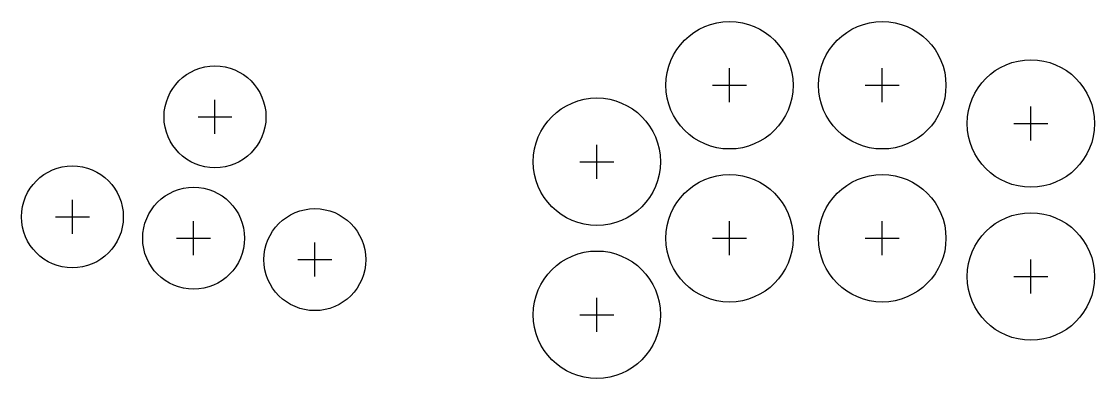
# Model space of a CAD drawing. Header units: millimetres. Extents: x -41 to 212, y -33 to 51.
import ezdxf

# ---------------------------------------------------------------- set-up
doc = ezdxf.new("R2010")
doc.units = ezdxf.units.MM
for name, color, linetype in [('BUTTONS_24', 1, 'Continuous'), ('BUTTONS_30', 5, 'Continuous'), ('REFERENCE', 8, 'Continuous')]:
    doc.layers.add(name, color=color, linetype=linetype)

msp = doc.modelspace()

# ---------------------------------------------------------------- linework, layer by layer
at = {"layer": 'BUTTONS_24'}
for centre in [(5.0358, 28.5594), (-28.5594, 5.0358), (0, 0), (28.5594, -5.0358)]:
    msp.add_circle(centre, 12, dxfattribs=at)
at = {"layer": 'BUTTONS_30'}
for centre in [(126.25, 36), (162.25, 36), (197.25, 27), (95, 18), (126.25, 0), (162.25, 0), (197.25, -9), (95, -18)]:
    msp.add_circle(centre, 15, dxfattribs=at)
at = {"layer": 'REFERENCE'}
for p, q in [((126.25, 32), (126.25, 40)), ((162.25, 32), (162.25, 40)), ((122.25, 36), (130.25, 36)), ((158.25, 36), (166.25, 36)), ((5.0358, 24.5594), (5.0358, 32.5594)), ((197.25, 23), (197.25, 31)), ((1.0358, 28.5594), (9.0358, 28.5594)), ((193.25, 27), (201.25, 27)), ((95, 14), (95, 22)), ((91, 18), (99, 18)), ((-28.5594, 1.0358), (-28.5594, 9.0358)), ((-32.5594, 5.0358), (-24.5594, 5.0358)), ((0, -4), (0, 4)), ((126.25, -4), (126.25, 4)), ((162.25, -4), (162.25, 4)), ((-4, 0), (4, 0)), ((122.25, 0), (130.25, 0)), ((158.25, 0), (166.25, 0)), ((28.5594, -9.0358), (28.5594, -1.0358)), ((24.5594, -5.0358), (32.5594, -5.0358)), ((197.25, -13), (197.25, -5)), ((193.25, -9), (201.25, -9)), ((95, -22), (95, -14)), ((91, -18), (99, -18))]:
    msp.add_line(p, q, dxfattribs=at)

doc.saveas('drawing.dxf')
